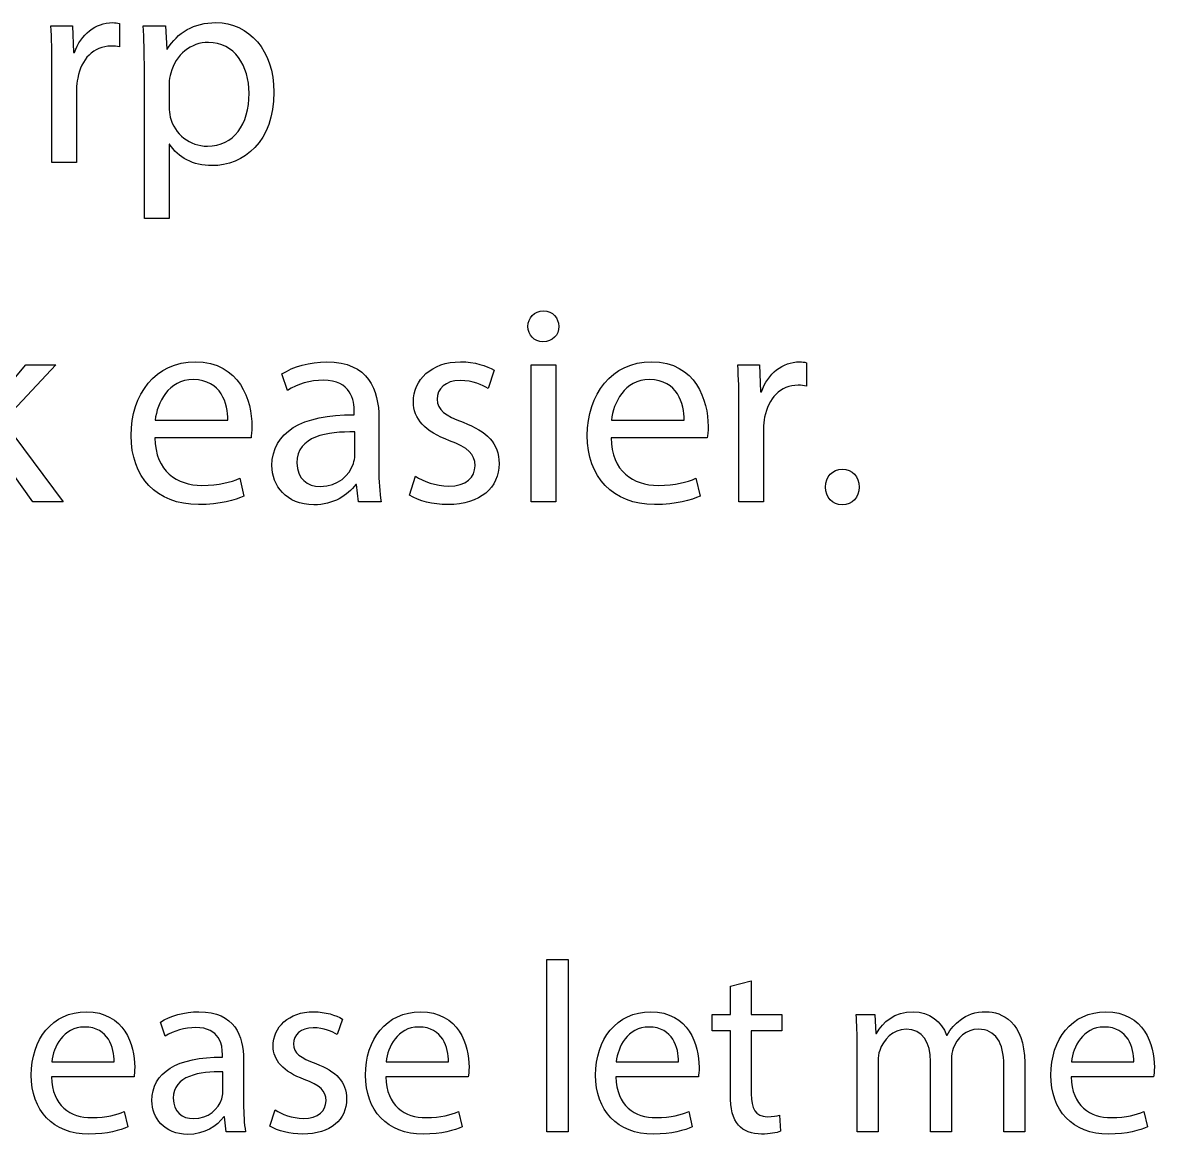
# Model space of a CAD drawing. Header units: millimetres. Extents: x -104 to 108, y -148 to 121.
# Drawn here: x 54.95 to 64.84, y 86.96 to 96.67 of the extents above; entities that cross this region are included whole.
import ezdxf

# ---------------------------------------------------------------- set-up
doc = ezdxf.new("R2010")
doc.units = ezdxf.units.MM
doc.header["$MEASUREMENT"] = 0
doc.layers.add('Capa 1', color=7, linetype='Continuous')

msp = doc.modelspace()

# ---------------------------------------------------------------- linework, layer by layer
at = {"layer": 'Capa 1', "color": 252}
for points, knots in [([(55.2097, 95.4469), (55.2097, 95.4469), (55.4246, 95.4469), (55.4246, 95.4469), (55.4246, 95.4469), (55.4246, 95.4469), (55.4246, 96.084), (55.4246, 96.084), (55.4246, 96.084), (55.4246, 96.1211), (55.4294, 96.1556), (55.4344, 96.1852), (55.4344, 96.1852), (55.4641, 96.3484), (55.5727, 96.4643), (55.7258, 96.4643), (55.7258, 96.4643), (55.7555, 96.4644), (55.7776, 96.4618), (55.7999, 96.4568), (55.7999, 96.4568), (55.7999, 96.4568), (55.7999, 96.6619), (55.7999, 96.6619), (55.7999, 96.6619), (55.7802, 96.6668), (55.7628, 96.6692), (55.7381, 96.6692), (55.7381, 96.6692), (55.5925, 96.6692), (55.4615, 96.568), (55.4072, 96.4075), (55.4072, 96.4075), (55.4072, 96.4075), (55.3974, 96.4075), (55.3974, 96.4075), (55.3974, 96.4075), (55.3974, 96.4075), (55.39, 96.6422), (55.39, 96.6422), (55.39, 96.6422), (55.39, 96.6422), (55.1999, 96.6422), (55.1999, 96.6422), (55.1999, 96.6422), (55.2072, 96.5311), (55.2097, 96.4099), (55.2097, 96.2692), (55.2097, 96.2692), (55.2097, 96.2692), (55.2097, 95.4469), (55.2097, 95.4469)], [0, 0, 0, 0, 0.071429, 0.071429, 0.071429, 0.071429, 0.142857, 0.142857, 0.142857, 0.142857, 0.214286, 0.214286, 0.214286, 0.214286, 0.285714, 0.285714, 0.285714, 0.285714, 0.357143, 0.357143, 0.357143, 0.357143, 0.428571, 0.428571, 0.428571, 0.428571, 0.5, 0.5, 0.5, 0.5, 0.571429, 0.571429, 0.571429, 0.571429, 0.642857, 0.642857, 0.642857, 0.642857, 0.714286, 0.714286, 0.714286, 0.714286, 0.785714, 0.785714, 0.785714, 0.785714, 0.857143, 0.857143, 0.857143, 0.857143, 1, 1, 1, 1]), ([(56.0172, 94.9579), (56.0172, 94.9579), (56.2321, 94.9579), (56.2321, 94.9579), (56.2321, 94.9579), (56.2321, 94.9579), (56.2321, 95.6074), (56.2321, 95.6074), (56.2321, 95.6074), (56.2321, 95.6074), (56.237, 95.6074), (56.237, 95.6074), (56.237, 95.6074), (56.3086, 95.4889), (56.4469, 95.4197), (56.6049, 95.4197), (56.6049, 95.4197), (56.8865, 95.4199), (57.1482, 95.6321), (57.1482, 96.0617), (57.1482, 96.0617), (57.1482, 96.4248), (56.9309, 96.6692), (56.642, 96.6692), (56.642, 96.6692), (56.4469, 96.6692), (56.3061, 96.5828), (56.2172, 96.4371), (56.2172, 96.4371), (56.2172, 96.4371), (56.2124, 96.4373), (56.2124, 96.4373), (56.2124, 96.4373), (56.2124, 96.4373), (56.2025, 96.6422), (56.2025, 96.6422), (56.2025, 96.6422), (56.2025, 96.6422), (56.0074, 96.6422), (56.0074, 96.6422), (56.0074, 96.6422), (56.0124, 96.5285), (56.0172, 96.405), (56.0172, 96.2519), (56.0172, 96.2519), (56.0172, 96.2519), (56.0172, 94.9579), (56.0172, 94.9579)], [0, 0, 0, 0, 0.076923, 0.076923, 0.076923, 0.076923, 0.153846, 0.153846, 0.153846, 0.153846, 0.230769, 0.230769, 0.230769, 0.230769, 0.307692, 0.307692, 0.307692, 0.307692, 0.384615, 0.384615, 0.384615, 0.384615, 0.461538, 0.461538, 0.461538, 0.461538, 0.538462, 0.538462, 0.538462, 0.538462, 0.615385, 0.615385, 0.615385, 0.615385, 0.692308, 0.692308, 0.692308, 0.692308, 0.769231, 0.769231, 0.769231, 0.769231, 0.846154, 0.846154, 0.846154, 0.846154, 1, 1, 1, 1]), ([(56.2321, 96.1384), (56.2321, 96.168), (56.2395, 96.2), (56.2469, 96.2272), (56.2469, 96.2272), (56.2889, 96.3902), (56.4271, 96.4964), (56.5753, 96.4964), (56.5753, 96.4964), (56.805, 96.4964), (56.9309, 96.2914), (56.9309, 96.0519), (56.9309, 96.0519), (56.9309, 95.7778), (56.7976, 95.5901), (56.5679, 95.5901), (56.5679, 95.5901), (56.4124, 95.5901), (56.2814, 95.6938), (56.2419, 95.8444), (56.2419, 95.8444), (56.237, 95.8717), (56.2321, 95.9012), (56.2321, 95.9333), (56.2321, 95.9333), (56.2321, 95.9333), (56.2321, 96.1384), (56.2321, 96.1384)], [0, 0, 0, 0, 0.125, 0.125, 0.125, 0.125, 0.25, 0.25, 0.25, 0.25, 0.375, 0.375, 0.375, 0.375, 0.5, 0.5, 0.5, 0.5, 0.625, 0.625, 0.625, 0.625, 0.75, 0.75, 0.75, 0.75, 1, 1, 1, 1]), ([(54.5208, 94.237), (54.5208, 94.237), (54.3059, 94.237), (54.3059, 94.237), (54.3059, 94.237), (54.3059, 94.237), (54.3059, 92.4836), (54.3059, 92.4836), (54.3059, 92.4836), (54.3059, 92.4836), (54.5208, 92.4836), (54.5208, 92.4836), (54.5208, 92.4836), (54.5208, 92.4836), (54.5208, 92.933), (54.5208, 92.933), (54.5208, 92.933), (54.5208, 92.933), (54.6319, 93.0567), (54.6319, 93.0567), (54.6319, 93.0567), (54.6319, 93.0567), (55.0443, 92.4836), (55.0443, 92.4836), (55.0443, 92.4836), (55.0443, 92.4836), (55.3085, 92.4836), (55.3085, 92.4836), (55.3085, 92.4836), (55.3085, 92.4836), (54.7825, 93.1874), (54.7825, 93.1874), (54.7825, 93.1874), (54.7825, 93.1874), (55.2443, 93.679), (55.2443, 93.679), (55.2443, 93.679), (55.2443, 93.679), (54.9826, 93.679), (54.9826, 93.679), (54.9826, 93.679), (54.9826, 93.679), (54.6319, 93.2664), (54.6319, 93.2664), (54.6319, 93.2664), (54.5973, 93.2245), (54.5553, 93.1726), (54.5257, 93.1306), (54.5257, 93.1306), (54.5257, 93.1306), (54.5208, 93.1307), (54.5208, 93.1307), (54.5208, 93.1307), (54.5208, 93.1307), (54.5208, 94.237), (54.5208, 94.237)], [0, 0, 0, 0, 0.066667, 0.066667, 0.066667, 0.066667, 0.133333, 0.133333, 0.133333, 0.133333, 0.2, 0.2, 0.2, 0.2, 0.266667, 0.266667, 0.266667, 0.266667, 0.333333, 0.333333, 0.333333, 0.333333, 0.4, 0.4, 0.4, 0.4, 0.466667, 0.466667, 0.466667, 0.466667, 0.533333, 0.533333, 0.533333, 0.533333, 0.6, 0.6, 0.6, 0.6, 0.666667, 0.666667, 0.666667, 0.666667, 0.733333, 0.733333, 0.733333, 0.733333, 0.8, 0.8, 0.8, 0.8, 0.866667, 0.866667, 0.866667, 0.866667, 1, 1, 1, 1]), ([(59.5015, 94.1505), (59.4225, 94.1505), (59.3657, 94.0912), (59.3657, 94.0146), (59.3657, 94.0146), (59.3658, 93.9407), (59.42, 93.8813), (59.4965, 93.8813), (59.4965, 93.8813), (59.583, 93.8814), (59.6373, 93.9406), (59.6348, 94.0146), (59.6348, 94.0146), (59.6348, 94.0913), (59.583, 94.1505), (59.5015, 94.1505)], [0, 0, 0, 0, 0.2, 0.2, 0.2, 0.2, 0.4, 0.4, 0.4, 0.4, 0.6, 0.6, 0.6, 0.6, 1, 1, 1, 1]), ([(56.9482, 93.0418), (56.9507, 93.064), (56.9556, 93.0985), (56.9556, 93.1429), (56.9556, 93.1429), (56.9556, 93.3629), (56.8518, 93.706), (56.4617, 93.706), (56.4617, 93.706), (56.1136, 93.706), (55.9011, 93.422), (55.9011, 93.0614), (55.9011, 93.0614), (55.9011, 92.7011), (56.1209, 92.4589), (56.4888, 92.4589), (56.4888, 92.4589), (56.679, 92.459), (56.8099, 92.4984), (56.8864, 92.533), (56.8864, 92.533), (56.8864, 92.533), (56.8495, 92.6886), (56.8495, 92.6886), (56.8495, 92.6886), (56.7679, 92.654), (56.674, 92.6268), (56.5185, 92.6268), (56.5185, 92.6268), (56.3012, 92.6269), (56.1135, 92.7478), (56.1086, 93.0417), (56.1086, 93.0417), (56.1086, 93.0417), (56.9482, 93.0418), (56.9482, 93.0418)], [0, 0, 0, 0, 0.1, 0.1, 0.1, 0.1, 0.2, 0.2, 0.2, 0.2, 0.3, 0.3, 0.3, 0.3, 0.4, 0.4, 0.4, 0.4, 0.5, 0.5, 0.5, 0.5, 0.6, 0.6, 0.6, 0.6, 0.7, 0.7, 0.7, 0.7, 0.8, 0.8, 0.8, 0.8, 1, 1, 1, 1]), ([(58.0841, 92.4836), (58.0693, 92.5651), (58.0643, 92.6663), (58.0643, 92.77), (58.0643, 92.77), (58.0643, 92.77), (58.0644, 93.217), (58.0644, 93.217), (58.0644, 93.217), (58.0644, 93.4567), (57.9754, 93.706), (57.6099, 93.706), (57.6099, 93.706), (57.4594, 93.706), (57.3161, 93.664), (57.2173, 93.5998), (57.2173, 93.5998), (57.2173, 93.5998), (57.2667, 93.4567), (57.2667, 93.4567), (57.2667, 93.4567), (57.3507, 93.5109), (57.4667, 93.5454), (57.5778, 93.5454), (57.5778, 93.5454), (57.8223, 93.5456), (57.8495, 93.3676), (57.8495, 93.2689), (57.8495, 93.2689), (57.8495, 93.2689), (57.8495, 93.2442), (57.8495, 93.2442), (57.8495, 93.2442), (57.3877, 93.2468), (57.1309, 93.0886), (57.1309, 92.7997), (57.1309, 92.7997), (57.131, 92.6269), (57.2543, 92.4564), (57.4963, 92.4564), (57.4963, 92.4564), (57.6667, 92.4566), (57.7951, 92.5404), (57.8618, 92.6342), (57.8618, 92.6342), (57.8618, 92.6342), (57.8692, 92.6344), (57.8692, 92.6344), (57.8692, 92.6344), (57.8692, 92.6344), (57.8866, 92.4836), (57.8866, 92.4836), (57.8866, 92.4836), (57.8866, 92.4836), (58.0841, 92.4836), (58.0841, 92.4836)], [0, 0, 0, 0, 0.066667, 0.066667, 0.066667, 0.066667, 0.133333, 0.133333, 0.133333, 0.133333, 0.2, 0.2, 0.2, 0.2, 0.266667, 0.266667, 0.266667, 0.266667, 0.333333, 0.333333, 0.333333, 0.333333, 0.4, 0.4, 0.4, 0.4, 0.466667, 0.466667, 0.466667, 0.466667, 0.533333, 0.533333, 0.533333, 0.533333, 0.6, 0.6, 0.6, 0.6, 0.666667, 0.666667, 0.666667, 0.666667, 0.733333, 0.733333, 0.733333, 0.733333, 0.8, 0.8, 0.8, 0.8, 0.866667, 0.866667, 0.866667, 0.866667, 1, 1, 1, 1]), ([(58.3311, 92.5405), (58.415, 92.4911), (58.536, 92.4589), (58.6669, 92.4589), (58.6669, 92.4589), (58.9509, 92.459), (59.1139, 92.6071), (59.1139, 92.817), (59.1139, 92.817), (59.1139, 92.9948), (59.0077, 93.0985), (58.8003, 93.1775), (58.8003, 93.1775), (58.6447, 93.2369), (58.5731, 93.2812), (58.5731, 93.38), (58.5731, 93.38), (58.5731, 93.469), (58.6447, 93.543), (58.7731, 93.543), (58.7731, 93.543), (58.8842, 93.543), (58.9707, 93.5035), (59.0176, 93.4738), (59.0176, 93.4738), (59.0176, 93.4738), (59.072, 93.6319), (59.072, 93.6319), (59.072, 93.6319), (59.0053, 93.6714), (58.899, 93.706), (58.778, 93.706), (58.778, 93.706), (58.5213, 93.706), (58.3656, 93.5479), (58.3656, 93.3553), (58.3656, 93.3553), (58.3657, 93.2122), (58.4669, 93.0935), (58.6817, 93.017), (58.6817, 93.017), (58.8423, 92.9578), (58.904, 92.9009), (58.904, 92.7972), (58.904, 92.7972), (58.904, 92.6985), (58.8299, 92.6194), (58.6719, 92.6194), (58.6719, 92.6194), (58.5633, 92.6195), (58.4496, 92.6639), (58.3854, 92.7058), (58.3854, 92.7058), (58.3854, 92.7058), (58.3311, 92.5405), (58.3311, 92.5405)], [0, 0, 0, 0, 0.066667, 0.066667, 0.066667, 0.066667, 0.133333, 0.133333, 0.133333, 0.133333, 0.2, 0.2, 0.2, 0.2, 0.266667, 0.266667, 0.266667, 0.266667, 0.333333, 0.333333, 0.333333, 0.333333, 0.4, 0.4, 0.4, 0.4, 0.466667, 0.466667, 0.466667, 0.466667, 0.533333, 0.533333, 0.533333, 0.533333, 0.6, 0.6, 0.6, 0.6, 0.666667, 0.666667, 0.666667, 0.666667, 0.733333, 0.733333, 0.733333, 0.733333, 0.8, 0.8, 0.8, 0.8, 0.866667, 0.866667, 0.866667, 0.866667, 1, 1, 1, 1]), ([(59.6102, 92.4836), (59.6102, 92.4836), (59.6102, 93.679), (59.6102, 93.679), (59.6102, 93.679), (59.6102, 93.679), (59.3928, 93.679), (59.3928, 93.679), (59.3928, 93.679), (59.3928, 93.679), (59.3928, 92.4836), (59.3928, 92.4836), (59.3928, 92.4836), (59.3928, 92.4836), (59.6102, 92.4836), (59.6102, 92.4836)], [0, 0, 0, 0, 0.2, 0.2, 0.2, 0.2, 0.4, 0.4, 0.4, 0.4, 0.6, 0.6, 0.6, 0.6, 1, 1, 1, 1]), ([(60.9316, 93.0418), (60.9341, 93.064), (60.939, 93.0985), (60.939, 93.1429), (60.939, 93.1429), (60.9391, 93.3629), (60.8353, 93.706), (60.4451, 93.706), (60.4451, 93.706), (60.097, 93.706), (59.8845, 93.422), (59.8845, 93.0614), (59.8845, 93.0614), (59.8846, 92.7011), (60.1043, 92.4589), (60.4723, 92.4589), (60.4723, 92.4589), (60.6624, 92.459), (60.7933, 92.4984), (60.8699, 92.533), (60.8699, 92.533), (60.8699, 92.533), (60.8329, 92.6886), (60.8329, 92.6886), (60.8329, 92.6886), (60.7513, 92.654), (60.6575, 92.6268), (60.5019, 92.6268), (60.5019, 92.6268), (60.2846, 92.6269), (60.0969, 92.7478), (60.092, 93.0417), (60.092, 93.0417), (60.092, 93.0417), (60.9316, 93.0418), (60.9316, 93.0418)], [0, 0, 0, 0, 0.1, 0.1, 0.1, 0.1, 0.2, 0.2, 0.2, 0.2, 0.3, 0.3, 0.3, 0.3, 0.4, 0.4, 0.4, 0.4, 0.5, 0.5, 0.5, 0.5, 0.6, 0.6, 0.6, 0.6, 0.7, 0.7, 0.7, 0.7, 0.8, 0.8, 0.8, 0.8, 1, 1, 1, 1]), ([(61.2081, 92.4836), (61.2081, 92.4836), (61.4231, 92.4836), (61.4231, 92.4836), (61.4231, 92.4836), (61.4231, 92.4836), (61.4231, 93.1208), (61.4231, 93.1208), (61.4231, 93.1208), (61.4231, 93.1579), (61.4279, 93.1923), (61.4329, 93.2219), (61.4329, 93.2219), (61.4625, 93.3851), (61.5711, 93.501), (61.7242, 93.501), (61.7242, 93.501), (61.7539, 93.5012), (61.7761, 93.4985), (61.7983, 93.4936), (61.7983, 93.4936), (61.7983, 93.4936), (61.7984, 93.6986), (61.7984, 93.6986), (61.7984, 93.6986), (61.7787, 93.7036), (61.7613, 93.706), (61.7366, 93.706), (61.7366, 93.706), (61.5909, 93.706), (61.46, 93.6047), (61.4057, 93.4442), (61.4057, 93.4442), (61.4057, 93.4442), (61.3959, 93.4442), (61.3959, 93.4442), (61.3959, 93.4442), (61.3959, 93.4442), (61.3884, 93.679), (61.3884, 93.679), (61.3884, 93.679), (61.3884, 93.679), (61.1983, 93.679), (61.1983, 93.679), (61.1983, 93.679), (61.2057, 93.5678), (61.2081, 93.4467), (61.2081, 93.3059), (61.2081, 93.3059), (61.2081, 93.3059), (61.2081, 92.4836), (61.2081, 92.4836)], [0, 0, 0, 0, 0.071429, 0.071429, 0.071429, 0.071429, 0.142857, 0.142857, 0.142857, 0.142857, 0.214286, 0.214286, 0.214286, 0.214286, 0.285714, 0.285714, 0.285714, 0.285714, 0.357143, 0.357143, 0.357143, 0.357143, 0.428571, 0.428571, 0.428571, 0.428571, 0.5, 0.5, 0.5, 0.5, 0.571429, 0.571429, 0.571429, 0.571429, 0.642857, 0.642857, 0.642857, 0.642857, 0.714286, 0.714286, 0.714286, 0.714286, 0.785714, 0.785714, 0.785714, 0.785714, 0.857143, 0.857143, 0.857143, 0.857143, 1, 1, 1, 1]), ([(56.1111, 93.1974), (56.1283, 93.348), (56.2246, 93.5504), (56.4444, 93.5504), (56.4444, 93.5504), (56.6889, 93.5504), (56.7481, 93.3355), (56.7457, 93.1973), (56.7457, 93.1973), (56.7457, 93.1973), (56.1111, 93.1974), (56.1111, 93.1974)], [0, 0, 0, 0, 0.25, 0.25, 0.25, 0.25, 0.5, 0.5, 0.5, 0.5, 1, 1, 1, 1]), ([(60.0945, 93.1974), (60.1118, 93.348), (60.208, 93.5504), (60.4278, 93.5504), (60.4278, 93.5504), (60.6724, 93.5504), (60.7316, 93.3355), (60.7291, 93.1973), (60.7291, 93.1973), (60.7291, 93.1973), (60.0945, 93.1974), (60.0945, 93.1974)], [0, 0, 0, 0, 0.25, 0.25, 0.25, 0.25, 0.5, 0.5, 0.5, 0.5, 1, 1, 1, 1]), ([(57.8545, 92.8862), (57.8545, 92.864), (57.8495, 92.8392), (57.8421, 92.817), (57.8421, 92.817), (57.8075, 92.7158), (57.7087, 92.6169), (57.5531, 92.6169), (57.5531, 92.6169), (57.4421, 92.6169), (57.3482, 92.6836), (57.3482, 92.8244), (57.3482, 92.8244), (57.3482, 93.0567), (57.6173, 93.0985), (57.8544, 93.0935), (57.8544, 93.0935), (57.8544, 93.0935), (57.8545, 92.8862), (57.8545, 92.8862)], [0, 0, 0, 0, 0.166667, 0.166667, 0.166667, 0.166667, 0.333333, 0.333333, 0.333333, 0.333333, 0.5, 0.5, 0.5, 0.5, 0.666667, 0.666667, 0.666667, 0.666667, 1, 1, 1, 1]), ([(62.1095, 92.4566), (62.2009, 92.4566), (62.2577, 92.5231), (62.2577, 92.612), (62.2577, 92.612), (62.2577, 92.7035), (62.1984, 92.7676), (62.112, 92.7676), (62.112, 92.7676), (62.0256, 92.7677), (61.9638, 92.7034), (61.9638, 92.612), (61.9638, 92.612), (61.9639, 92.5233), (62.0231, 92.4564), (62.1095, 92.4564), (62.1095, 92.4564), (62.1095, 92.4564), (62.1095, 92.4566), (62.1095, 92.4566)], [0, 0, 0, 0, 0.166667, 0.166667, 0.166667, 0.166667, 0.333333, 0.333333, 0.333333, 0.333333, 0.5, 0.5, 0.5, 0.5, 0.666667, 0.666667, 0.666667, 0.666667, 1, 1, 1, 1]), ([(59.5313, 86.9803), (59.5313, 86.9803), (59.7175, 86.9803), (59.7175, 86.9803), (59.7175, 86.9803), (59.7175, 86.9803), (59.7175, 88.4833), (59.7175, 88.4833), (59.7175, 88.4833), (59.7175, 88.4833), (59.5313, 88.4833), (59.5313, 88.4833), (59.5313, 88.4833), (59.5313, 88.4833), (59.5313, 86.9803), (59.5313, 86.9803)], [0, 0, 0, 0, 0.2, 0.2, 0.2, 0.2, 0.4, 0.4, 0.4, 0.4, 0.6, 0.6, 0.6, 0.6, 1, 1, 1, 1]), ([(61.1335, 88.2503), (61.1335, 88.2503), (61.1335, 88.0048), (61.1335, 88.0048), (61.1335, 88.0048), (61.1335, 88.0048), (60.9748, 88.0048), (60.9748, 88.0048), (60.9748, 88.0048), (60.9748, 88.0048), (60.9748, 87.863), (60.9748, 87.863), (60.9748, 87.863), (60.9748, 87.863), (61.1335, 87.863), (61.1335, 87.863), (61.1335, 87.863), (61.1335, 87.863), (61.1335, 87.3042), (61.1335, 87.3042), (61.1335, 87.3042), (61.1335, 87.1835), (61.1526, 87.0925), (61.2055, 87.0375), (61.2055, 87.0375), (61.25, 86.9867), (61.3198, 86.9592), (61.4066, 86.9592), (61.4066, 86.9592), (61.4786, 86.9593), (61.5357, 86.9697), (61.5717, 86.9846), (61.5717, 86.9846), (61.5717, 86.9846), (61.5633, 87.1244), (61.5633, 87.1244), (61.5633, 87.1244), (61.5399, 87.118), (61.504, 87.1116), (61.4553, 87.1116), (61.4553, 87.1116), (61.3516, 87.1117), (61.3156, 87.1835), (61.3156, 87.3105), (61.3156, 87.3105), (61.3156, 87.3105), (61.3156, 87.863), (61.3156, 87.863), (61.3156, 87.863), (61.3156, 87.863), (61.5823, 87.863), (61.5823, 87.863), (61.5823, 87.863), (61.5823, 87.863), (61.5823, 88.0048), (61.5823, 88.0048), (61.5823, 88.0048), (61.5823, 88.0048), (61.3156, 88.0048), (61.3156, 88.0048), (61.3156, 88.0048), (61.3156, 88.0048), (61.3156, 88.2991), (61.3156, 88.2991), (61.3156, 88.2991), (61.3156, 88.2991), (61.1335, 88.2503), (61.1335, 88.2503)], [0, 0, 0, 0, 0.055556, 0.055556, 0.055556, 0.055556, 0.111111, 0.111111, 0.111111, 0.111111, 0.166667, 0.166667, 0.166667, 0.166667, 0.222222, 0.222222, 0.222222, 0.222222, 0.277778, 0.277778, 0.277778, 0.277778, 0.333333, 0.333333, 0.333333, 0.333333, 0.388889, 0.388889, 0.388889, 0.388889, 0.444444, 0.444444, 0.444444, 0.444444, 0.5, 0.5, 0.5, 0.5, 0.555556, 0.555556, 0.555556, 0.555556, 0.611111, 0.611111, 0.611111, 0.611111, 0.666667, 0.666667, 0.666667, 0.666667, 0.722222, 0.722222, 0.722222, 0.722222, 0.777778, 0.777778, 0.777778, 0.777778, 0.833333, 0.833333, 0.833333, 0.833333, 0.888889, 0.888889, 0.888889, 0.888889, 1, 1, 1, 1]), ([(55.9263, 87.4587), (55.9285, 87.4778), (55.9327, 87.5074), (55.9327, 87.5455), (55.9327, 87.5455), (55.9327, 87.734), (55.8438, 88.0281), (55.5094, 88.0281), (55.5094, 88.0281), (55.211, 88.0281), (55.0289, 87.7847), (55.0289, 87.4756), (55.0289, 87.4756), (55.0289, 87.1666), (55.2173, 86.9592), (55.5326, 86.9592), (55.5326, 86.9592), (55.6957, 86.9593), (55.8078, 86.993), (55.8734, 87.0227), (55.8734, 87.0227), (55.8734, 87.0227), (55.8417, 87.1561), (55.8417, 87.1561), (55.8417, 87.1561), (55.7719, 87.1264), (55.6914, 87.1031), (55.558, 87.1031), (55.558, 87.1031), (55.3718, 87.1031), (55.2109, 87.2068), (55.2067, 87.4587), (55.2067, 87.4587), (55.2067, 87.4587), (55.9263, 87.4587), (55.9263, 87.4587)], [0, 0, 0, 0, 0.1, 0.1, 0.1, 0.1, 0.2, 0.2, 0.2, 0.2, 0.3, 0.3, 0.3, 0.3, 0.4, 0.4, 0.4, 0.4, 0.5, 0.5, 0.5, 0.5, 0.6, 0.6, 0.6, 0.6, 0.7, 0.7, 0.7, 0.7, 0.8, 0.8, 0.8, 0.8, 1, 1, 1, 1]), ([(56.9001, 86.9803), (56.8874, 87.0502), (56.8831, 87.137), (56.8831, 87.2259), (56.8831, 87.2259), (56.8831, 87.2259), (56.8831, 87.609), (56.8831, 87.609), (56.8831, 87.609), (56.8831, 87.8143), (56.8069, 88.0281), (56.4936, 88.0281), (56.4936, 88.0281), (56.3645, 88.0281), (56.2417, 87.9921), (56.1571, 87.9371), (56.1571, 87.9371), (56.1571, 87.9371), (56.1994, 87.8143), (56.1994, 87.8143), (56.1994, 87.8143), (56.2714, 87.861), (56.3708, 87.8905), (56.4661, 87.8905), (56.4661, 87.8905), (56.6756, 87.8905), (56.6989, 87.7381), (56.6989, 87.6534), (56.6989, 87.6534), (56.6989, 87.6534), (56.699, 87.6324), (56.699, 87.6324), (56.699, 87.6324), (56.3032, 87.6344), (56.083, 87.4989), (56.083, 87.2513), (56.083, 87.2513), (56.083, 87.1031), (56.1888, 86.957), (56.3962, 86.957), (56.3962, 86.957), (56.5423, 86.9571), (56.6524, 87.029), (56.7095, 87.1094), (56.7095, 87.1094), (56.7095, 87.1094), (56.7159, 87.1095), (56.7159, 87.1095), (56.7159, 87.1095), (56.7159, 87.1095), (56.7307, 86.9803), (56.7307, 86.9803), (56.7307, 86.9803), (56.7307, 86.9803), (56.9001, 86.9803), (56.9001, 86.9803)], [0, 0, 0, 0, 0.066667, 0.066667, 0.066667, 0.066667, 0.133333, 0.133333, 0.133333, 0.133333, 0.2, 0.2, 0.2, 0.2, 0.266667, 0.266667, 0.266667, 0.266667, 0.333333, 0.333333, 0.333333, 0.333333, 0.4, 0.4, 0.4, 0.4, 0.466667, 0.466667, 0.466667, 0.466667, 0.533333, 0.533333, 0.533333, 0.533333, 0.6, 0.6, 0.6, 0.6, 0.666667, 0.666667, 0.666667, 0.666667, 0.733333, 0.733333, 0.733333, 0.733333, 0.8, 0.8, 0.8, 0.8, 0.866667, 0.866667, 0.866667, 0.866667, 1, 1, 1, 1]), ([(57.1116, 87.0291), (57.1836, 86.9867), (57.2873, 86.9592), (57.3995, 86.9592), (57.3995, 86.9592), (57.6429, 86.9593), (57.7826, 87.0862), (57.7826, 87.2661), (57.7826, 87.2661), (57.7826, 87.4185), (57.6916, 87.5074), (57.5138, 87.5751), (57.5138, 87.5751), (57.3805, 87.626), (57.319, 87.664), (57.319, 87.7487), (57.319, 87.7487), (57.3191, 87.8249), (57.3804, 87.8884), (57.4905, 87.8884), (57.4905, 87.8884), (57.5858, 87.8884), (57.6598, 87.8545), (57.7, 87.8291), (57.7, 87.8291), (57.7, 87.8291), (57.7466, 87.9646), (57.7466, 87.9646), (57.7466, 87.9646), (57.6895, 87.9985), (57.5984, 88.0281), (57.4947, 88.0281), (57.4947, 88.0281), (57.2746, 88.0281), (57.1412, 87.8926), (57.1412, 87.7275), (57.1412, 87.7275), (57.1413, 87.6048), (57.228, 87.5031), (57.4122, 87.4375), (57.4122, 87.4375), (57.5498, 87.3867), (57.6027, 87.338), (57.6027, 87.2491), (57.6027, 87.2491), (57.6027, 87.1645), (57.5392, 87.0967), (57.4037, 87.0967), (57.4037, 87.0967), (57.3106, 87.0968), (57.2132, 87.1348), (57.1582, 87.1708), (57.1582, 87.1708), (57.1582, 87.1708), (57.1116, 87.0291), (57.1116, 87.0291)], [0, 0, 0, 0, 0.066667, 0.066667, 0.066667, 0.066667, 0.133333, 0.133333, 0.133333, 0.133333, 0.2, 0.2, 0.2, 0.2, 0.266667, 0.266667, 0.266667, 0.266667, 0.333333, 0.333333, 0.333333, 0.333333, 0.4, 0.4, 0.4, 0.4, 0.466667, 0.466667, 0.466667, 0.466667, 0.533333, 0.533333, 0.533333, 0.533333, 0.6, 0.6, 0.6, 0.6, 0.666667, 0.666667, 0.666667, 0.666667, 0.733333, 0.733333, 0.733333, 0.733333, 0.8, 0.8, 0.8, 0.8, 0.866667, 0.866667, 0.866667, 0.866667, 1, 1, 1, 1]), ([(58.8452, 87.4587), (58.8473, 87.4778), (58.8515, 87.5074), (58.8515, 87.5455), (58.8515, 87.5455), (58.8515, 87.734), (58.7626, 88.0281), (58.4282, 88.0281), (58.4282, 88.0281), (58.1298, 88.0281), (57.9477, 87.7847), (57.9477, 87.4756), (57.9477, 87.4756), (57.9477, 87.1666), (58.1361, 86.9592), (58.4515, 86.9592), (58.4515, 86.9592), (58.6145, 86.9593), (58.7266, 86.993), (58.7922, 87.0227), (58.7922, 87.0227), (58.7922, 87.0227), (58.7605, 87.1561), (58.7605, 87.1561), (58.7605, 87.1561), (58.6907, 87.1264), (58.6102, 87.1031), (58.4769, 87.1031), (58.4769, 87.1031), (58.2906, 87.1031), (58.1297, 87.2068), (58.1255, 87.4587), (58.1255, 87.4587), (58.1255, 87.4587), (58.8452, 87.4587), (58.8452, 87.4587)], [0, 0, 0, 0, 0.1, 0.1, 0.1, 0.1, 0.2, 0.2, 0.2, 0.2, 0.3, 0.3, 0.3, 0.3, 0.4, 0.4, 0.4, 0.4, 0.5, 0.5, 0.5, 0.5, 0.6, 0.6, 0.6, 0.6, 0.7, 0.7, 0.7, 0.7, 0.8, 0.8, 0.8, 0.8, 1, 1, 1, 1]), ([(60.8541, 87.4587), (60.8563, 87.4778), (60.8605, 87.5074), (60.8605, 87.5455), (60.8605, 87.5455), (60.8605, 87.734), (60.7716, 88.0281), (60.4372, 88.0281), (60.4372, 88.0281), (60.1388, 88.0281), (59.9567, 87.7847), (59.9567, 87.4756), (59.9567, 87.4756), (59.9567, 87.1666), (60.1451, 86.9592), (60.4604, 86.9592), (60.4604, 86.9592), (60.6235, 86.9593), (60.7356, 86.993), (60.8012, 87.0227), (60.8012, 87.0227), (60.8012, 87.0227), (60.7695, 87.1561), (60.7695, 87.1561), (60.7695, 87.1561), (60.6997, 87.1264), (60.6192, 87.1031), (60.4858, 87.1031), (60.4858, 87.1031), (60.2996, 87.1031), (60.1387, 87.2068), (60.1345, 87.4587), (60.1345, 87.4587), (60.1345, 87.4587), (60.8541, 87.4587), (60.8541, 87.4587)], [0, 0, 0, 0, 0.1, 0.1, 0.1, 0.1, 0.2, 0.2, 0.2, 0.2, 0.3, 0.3, 0.3, 0.3, 0.4, 0.4, 0.4, 0.4, 0.5, 0.5, 0.5, 0.5, 0.6, 0.6, 0.6, 0.6, 0.7, 0.7, 0.7, 0.7, 0.8, 0.8, 0.8, 0.8, 1, 1, 1, 1]), ([(62.2406, 86.9803), (62.2406, 86.9803), (62.4226, 86.9803), (62.4226, 86.9803), (62.4226, 86.9803), (62.4226, 86.9803), (62.4226, 87.5984), (62.4226, 87.5984), (62.4226, 87.5984), (62.4226, 87.6302), (62.4268, 87.6619), (62.4374, 87.6894), (62.4374, 87.6894), (62.467, 87.7826), (62.5517, 87.8757), (62.6681, 87.8757), (62.6681, 87.8757), (62.8099, 87.8757), (62.8819, 87.7571), (62.8819, 87.5942), (62.8819, 87.5942), (62.8819, 87.5942), (62.882, 86.9803), (62.882, 86.9803), (62.882, 86.9803), (62.882, 86.9803), (63.0639, 86.9803), (63.0639, 86.9803), (63.0639, 86.9803), (63.0639, 86.9803), (63.0639, 87.6133), (63.0639, 87.6133), (63.0639, 87.6133), (63.0639, 87.6471), (63.0703, 87.6809), (63.0788, 87.7063), (63.0788, 87.7063), (63.1106, 87.7975), (63.1931, 87.8757), (63.2989, 87.8757), (63.2989, 87.8757), (63.4492, 87.8757), (63.5211, 87.7571), (63.5211, 87.5603), (63.5211, 87.5603), (63.5211, 87.5603), (63.5211, 86.9803), (63.5211, 86.9803), (63.5211, 86.9803), (63.5211, 86.9803), (63.7032, 86.9803), (63.7032, 86.9803), (63.7032, 86.9803), (63.7032, 86.9803), (63.7032, 87.5836), (63.7032, 87.5836), (63.7032, 87.5836), (63.7032, 87.9392), (63.5021, 88.0281), (63.3666, 88.0281), (63.3666, 88.0281), (63.2693, 88.0281), (63.2015, 88.0027), (63.1401, 87.9561), (63.1401, 87.9561), (63.0979, 87.9245), (63.0576, 87.8799), (63.0258, 87.8228), (63.0258, 87.8228), (63.0258, 87.8228), (63.0217, 87.8229), (63.0217, 87.8229), (63.0217, 87.8229), (62.9772, 87.9435), (62.8713, 88.0281), (62.7316, 88.0281), (62.7316, 88.0281), (62.5623, 88.0281), (62.467, 87.9371), (62.4099, 87.8397), (62.4099, 87.8397), (62.4099, 87.8397), (62.4035, 87.8397), (62.4035, 87.8397), (62.4035, 87.8397), (62.4035, 87.8397), (62.3951, 88.0048), (62.3951, 88.0048), (62.3951, 88.0048), (62.3951, 88.0048), (62.2321, 88.0048), (62.2321, 88.0048), (62.2321, 88.0048), (62.2384, 87.9201), (62.2406, 87.8333), (62.2406, 87.7275), (62.2406, 87.7275), (62.2406, 87.7275), (62.2406, 86.9803), (62.2406, 86.9803)], [0, 0, 0, 0, 0.038462, 0.038462, 0.038462, 0.038462, 0.076923, 0.076923, 0.076923, 0.076923, 0.115385, 0.115385, 0.115385, 0.115385, 0.153846, 0.153846, 0.153846, 0.153846, 0.192308, 0.192308, 0.192308, 0.192308, 0.230769, 0.230769, 0.230769, 0.230769, 0.269231, 0.269231, 0.269231, 0.269231, 0.307692, 0.307692, 0.307692, 0.307692, 0.346154, 0.346154, 0.346154, 0.346154, 0.384615, 0.384615, 0.384615, 0.384615, 0.423077, 0.423077, 0.423077, 0.423077, 0.461538, 0.461538, 0.461538, 0.461538, 0.5, 0.5, 0.5, 0.5, 0.538462, 0.538462, 0.538462, 0.538462, 0.576923, 0.576923, 0.576923, 0.576923, 0.615385, 0.615385, 0.615385, 0.615385, 0.653846, 0.653846, 0.653846, 0.653846, 0.692308, 0.692308, 0.692308, 0.692308, 0.730769, 0.730769, 0.730769, 0.730769, 0.769231, 0.769231, 0.769231, 0.769231, 0.807692, 0.807692, 0.807692, 0.807692, 0.846154, 0.846154, 0.846154, 0.846154, 0.884615, 0.884615, 0.884615, 0.884615, 0.923077, 0.923077, 0.923077, 0.923077, 1, 1, 1, 1]), ([(64.8292, 87.4587), (64.8314, 87.4778), (64.8356, 87.5074), (64.8356, 87.5455), (64.8356, 87.5455), (64.8356, 87.734), (64.7467, 88.0281), (64.4123, 88.0281), (64.4123, 88.0281), (64.1139, 88.0281), (63.9318, 87.7847), (63.9318, 87.4756), (63.9318, 87.4756), (63.9318, 87.1666), (64.1202, 86.9592), (64.4355, 86.9592), (64.4355, 86.9592), (64.5986, 86.9593), (64.7107, 86.993), (64.7763, 87.0227), (64.7763, 87.0227), (64.7763, 87.0227), (64.7446, 87.1561), (64.7446, 87.1561), (64.7446, 87.1561), (64.6748, 87.1264), (64.5943, 87.1031), (64.4609, 87.1031), (64.4609, 87.1031), (64.2747, 87.1031), (64.1138, 87.2068), (64.1096, 87.4587), (64.1096, 87.4587), (64.1096, 87.4587), (64.8292, 87.4587), (64.8292, 87.4587)], [0, 0, 0, 0, 0.1, 0.1, 0.1, 0.1, 0.2, 0.2, 0.2, 0.2, 0.3, 0.3, 0.3, 0.3, 0.4, 0.4, 0.4, 0.4, 0.5, 0.5, 0.5, 0.5, 0.6, 0.6, 0.6, 0.6, 0.7, 0.7, 0.7, 0.7, 0.8, 0.8, 0.8, 0.8, 1, 1, 1, 1]), ([(55.2088, 87.5921), (55.2237, 87.7213), (55.3062, 87.8947), (55.4945, 87.8947), (55.4945, 87.8947), (55.7041, 87.8947), (55.7549, 87.7106), (55.7528, 87.592), (55.7528, 87.592), (55.7528, 87.592), (55.2088, 87.5921), (55.2088, 87.5921)], [0, 0, 0, 0, 0.25, 0.25, 0.25, 0.25, 0.5, 0.5, 0.5, 0.5, 1, 1, 1, 1]), ([(58.1276, 87.5921), (58.1425, 87.7213), (58.225, 87.8947), (58.4134, 87.8947), (58.4134, 87.8947), (58.6229, 87.8947), (58.6737, 87.7106), (58.6716, 87.592), (58.6716, 87.592), (58.6716, 87.592), (58.1276, 87.5921), (58.1276, 87.5921)], [0, 0, 0, 0, 0.25, 0.25, 0.25, 0.25, 0.5, 0.5, 0.5, 0.5, 1, 1, 1, 1]), ([(60.1366, 87.5921), (60.1515, 87.7213), (60.234, 87.8947), (60.4223, 87.8947), (60.4223, 87.8947), (60.6319, 87.8947), (60.6827, 87.7106), (60.6806, 87.592), (60.6806, 87.592), (60.6806, 87.592), (60.1366, 87.5921), (60.1366, 87.5921)], [0, 0, 0, 0, 0.25, 0.25, 0.25, 0.25, 0.5, 0.5, 0.5, 0.5, 1, 1, 1, 1]), ([(64.1117, 87.5921), (64.1266, 87.7213), (64.2091, 87.8947), (64.3974, 87.8947), (64.3974, 87.8947), (64.607, 87.8947), (64.6578, 87.7106), (64.6557, 87.592), (64.6557, 87.592), (64.6557, 87.592), (64.1117, 87.5921), (64.1117, 87.5921)], [0, 0, 0, 0, 0.25, 0.25, 0.25, 0.25, 0.5, 0.5, 0.5, 0.5, 1, 1, 1, 1]), ([(56.7032, 87.3254), (56.7032, 87.3063), (56.6989, 87.2851), (56.6926, 87.2661), (56.6926, 87.2661), (56.6629, 87.1793), (56.5783, 87.0946), (56.4449, 87.0946), (56.4449, 87.0946), (56.3497, 87.0946), (56.2692, 87.1518), (56.2692, 87.2724), (56.2692, 87.2724), (56.2692, 87.4714), (56.5, 87.5074), (56.7032, 87.5031), (56.7032, 87.5031), (56.7032, 87.5031), (56.7032, 87.3254), (56.7032, 87.3254)], [0, 0, 0, 0, 0.166667, 0.166667, 0.166667, 0.166667, 0.333333, 0.333333, 0.333333, 0.333333, 0.5, 0.5, 0.5, 0.5, 0.666667, 0.666667, 0.666667, 0.666667, 1, 1, 1, 1])]:
    msp.add_open_spline(points, degree=3, knots=knots, dxfattribs=at)

doc.saveas('drawing.dxf')
